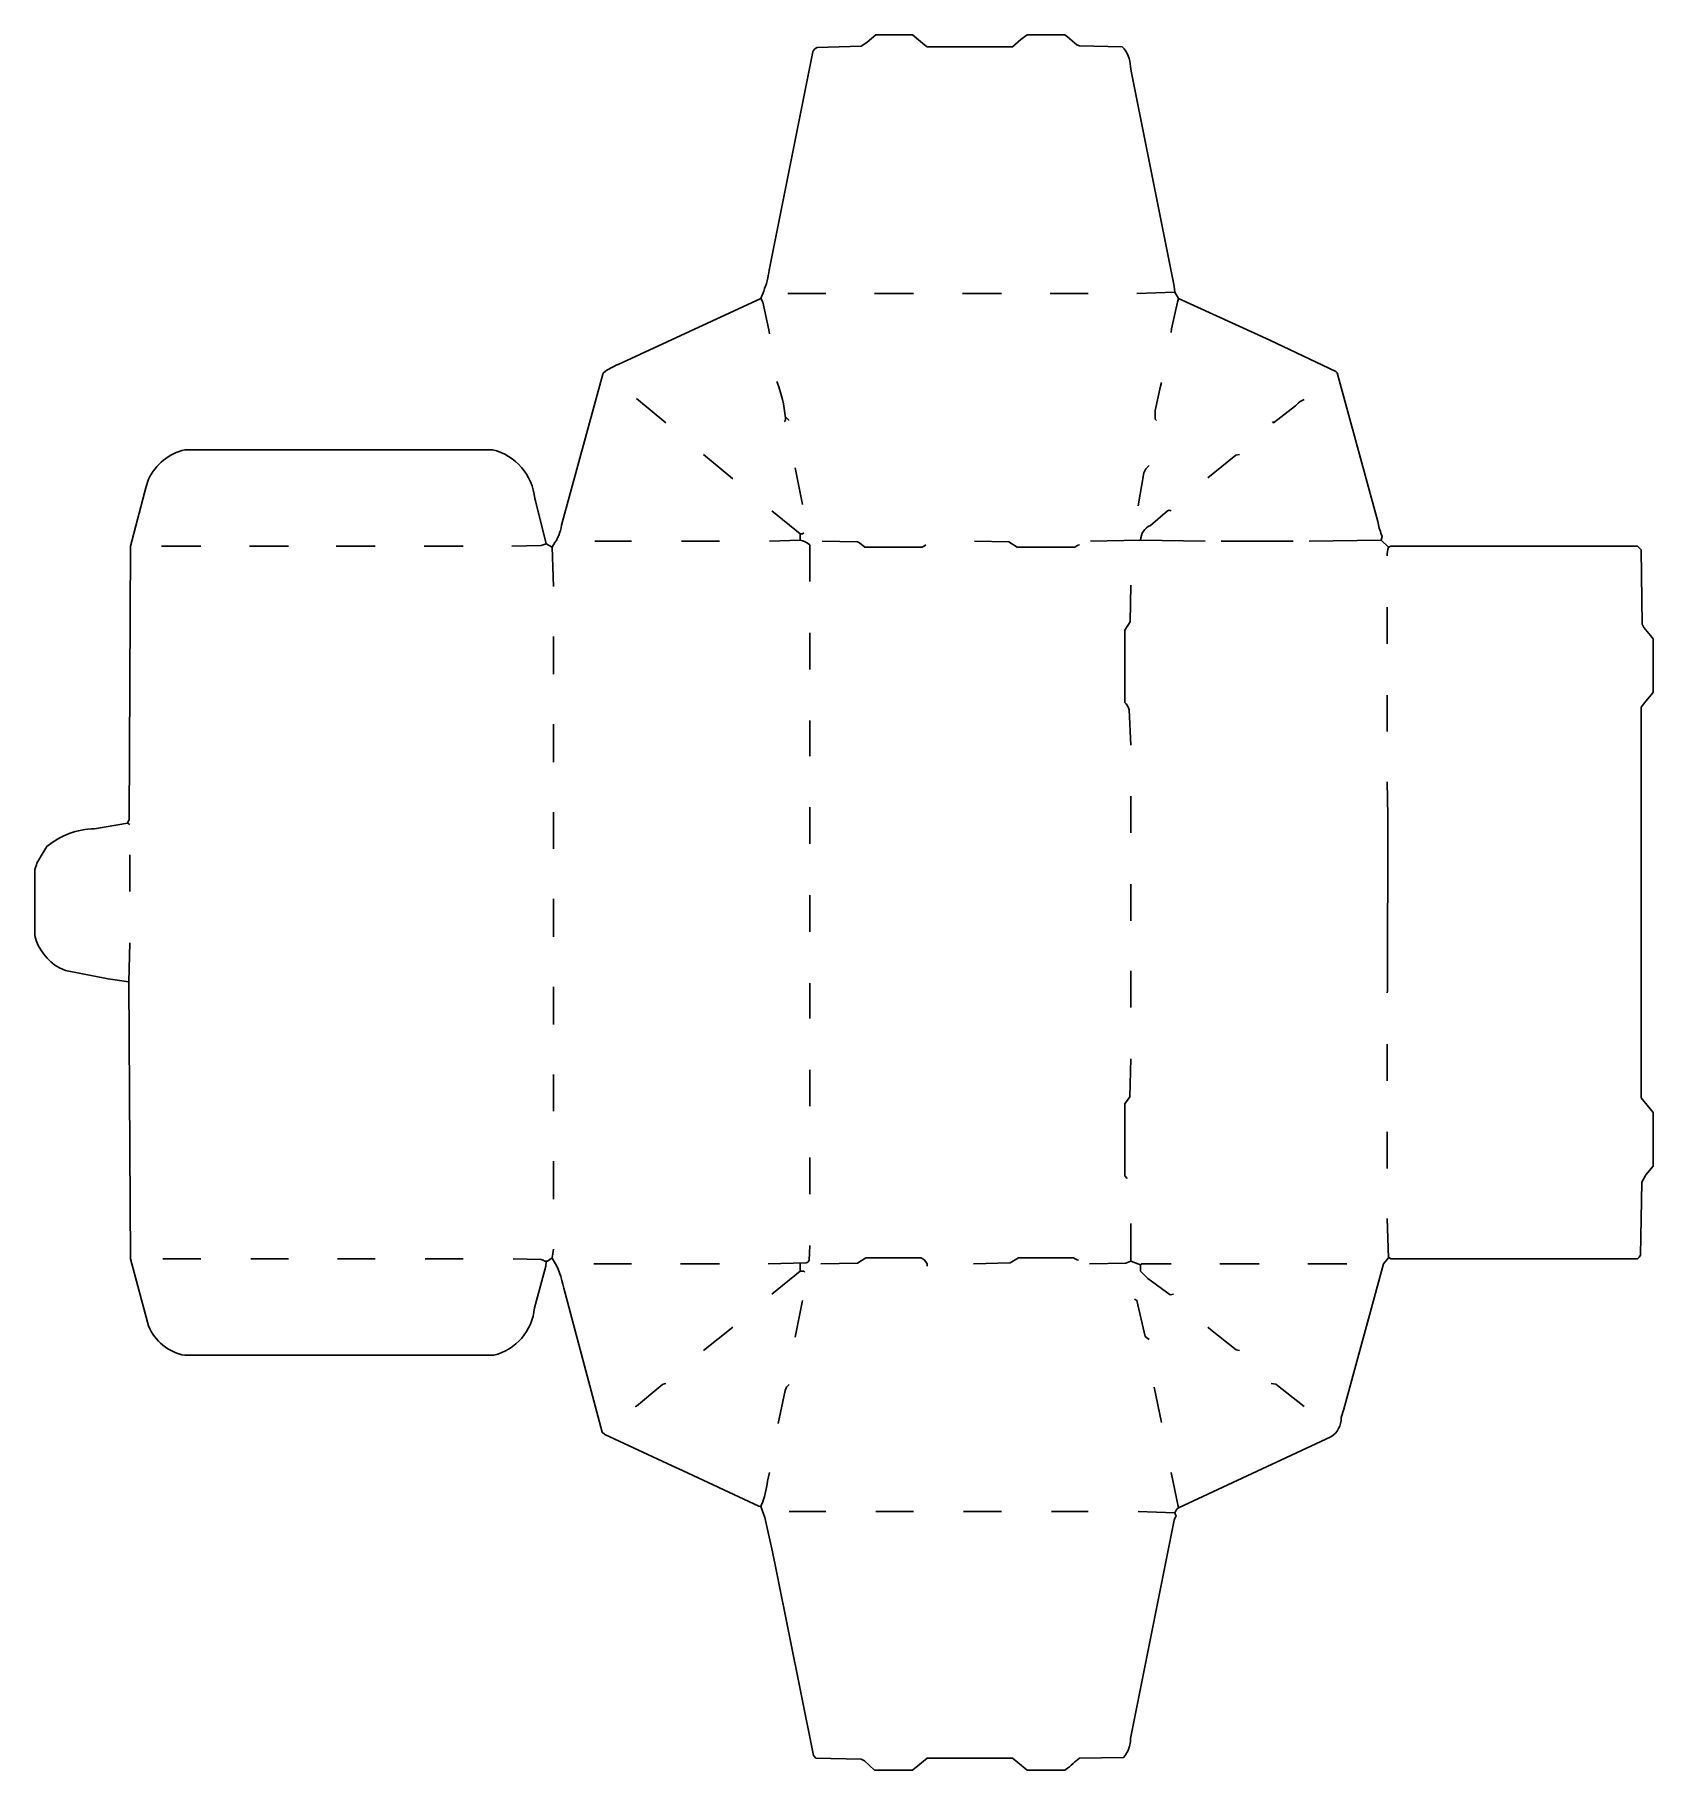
# Model space of a CAD drawing. Extents: x 156 to 1482, y 110 to 1532.
import ezdxf

# ---------------------------------------------------------------- set-up
doc = ezdxf.new("R2010")
doc.units = 0
doc.layers.get('0').update_dxf_attribs({"linetype": 'CONTINUOUS'})

msp = doc.modelspace()

# ---------------------------------------------------------------- linework, layer by layer
at = {"color": 7, "linetype": 'CONTINUOUS'}
for points in [[(580, 1112), (581, 1114, 0.115253), (587.647059, 1130.088235), (621.3, 1253.9), (622, 1255, -0.087201), (634.1, 1261.8), (751, 1316), (753.2, 1321.9, 0.065387), (757.615385, 1339.076923), (793.384615, 1517.923077, -0.166533), (797.013139, 1521.513869), (832.986861, 1522.486131), (837, 1525), (838, 1526), (845, 1532), (875, 1532), (884.846154, 1523.769231), (887, 1522), (957, 1522), (964, 1528), (969, 1532), (1000, 1532), (1002.153846, 1530.230769), (1009.846154, 1523.769231), (1012.050983, 1522.94319), (1047, 1522, -0.200002), (1053.615385, 1505.923077), (1054.384615, 1502.076923), (1089.594595, 1325.932432), (1090, 1321), (1093, 1316), (1092.2, 1312.9), (1087.352941, 1290.911765), (1087, 1288)], [(1259, 1118), (1260, 1121, -0.066659), (1256.647059, 1131.911765), (1256.3, 1133.1), (1223, 1255), (1222, 1256), (1167.9, 1281.8), (1093, 1316)], [(234, 885), (232, 886), (233.502232, 889.002212), (234.497768, 1112.997788), (247.352941, 1161.911765), (249.3, 1167.9, -0.224456), (279, 1192), (531, 1192, -0.318019), (565.7, 1151.9), (566.3, 1150.1), (575, 1115), (580, 1112), (581, 1080)], [(926, 1117), (953.983373, 1116.517815), (961, 1112), (1008, 1112, -0.120666), (1012, 1114)], [(1060, 322), (1090, 321, -0.150174), (1093, 325), (1217.9, 383.2, 0.26991), (1226.352941, 398.911765), (1228.352941, 405.911765), (1261, 525), (1265, 530), (1265.9, 529.8), (1267, 529), (1469, 529, 0.087017), (1471.508329, 532.00806), (1472.491671, 591.99194), (1475.3, 596.9), (1476, 598), (1482, 605), (1482, 649), (1472, 661), (1472, 981), (1475, 985), (1476, 986), (1482, 993), (1482, 1037), (1479.752941, 1039.788235), (1474.247059, 1046.211765), (1472.967279, 1049.030707), (1472, 1110), (1469, 1113), (1267, 1113), (1265, 1112), (1259, 1118), (1200, 1117)], [(1054, 950), (1052.652469, 978.873669, 0.130525), (1049, 985), (1049, 1044), (1053.516632, 1051.015593), (1054, 1081)], [(233, 756), (216.067568, 758.405405), (181.1, 765.3), (176.2, 767.4, -0.204885), (156, 794), (156, 848), (157.352941, 851.911765), (157.8, 853.1), (163, 862), (166, 867, -0.166764), (204.932432, 881.405405), (232, 886)], [(234, 788), (233, 756), (234.497768, 529.002212), (248.3, 477.1), (249.3, 474.1, 0.257729), (279, 450), (532, 450, 0.323307), (565.352941, 488.911765), (574.615385, 523.076923), (575, 527)], [(751, 326), (749.1, 326.3), (683.1, 357.2), (681.9, 357.7), (623, 385), (621, 387), (589.352941, 505.088235, 0.098079), (580.230769, 529.153846), (580, 530), (581, 537)], [(800, 525), (829.984407, 525.483368), (837, 530), (882, 530, -0.183481), (887, 525)], [(925, 525), (955.1, 525.7), (962, 530), (1007, 530, 0.120666), (1011, 528)], [(758, 354), (756.384615, 346.923077, -0.063571), (751.2, 326.9), (751, 326), (754.2, 317.1), (760.384615, 289.076923), (763.615385, 272.923077), (794, 122), (796, 120), (832.951475, 119.05377), (835.77931, 117.751724), (844, 110), (875, 110), (877.1, 111.8), (877.9, 112.2), (887, 120), (957, 120), (959.788235, 117.752941), (969, 110), (1000, 110), (1002.1, 111.8, 0.071874), (1008, 117), (1009.1, 117.8), (1012, 120), (1047.986861, 120.486131, 0.192916), (1053.615385, 136.076923), (1089.384615, 314.923077, -0.114687), (1091, 318), (1090, 321)]]:
    msp.add_lwpolyline(points, format="xyb", dxfattribs=at)
at = {"color": 169, "linetype": 'CONTINUOUS'}
for points in [[(758, 1287), (757.384615, 1290.076923), (752.482759, 1312.793103), (751, 1316)], [(773, 1320), (804, 1320)], [(844, 1320), (876, 1320)], [(916, 1320), (948, 1320)], [(988, 1320), (1019, 1320)], [(1059, 1320), (1090, 1321)], [(1075, 1216), (1074, 1217), (1074, 1224), (1078.384615, 1243.923077), (1079, 1247)], [(673, 1214), (649, 1234)], [(774, 1216), (772, 1218), (771, 1218)], [(728, 1168), (704, 1188)], [(1117, 1169), (1140.088235, 1187.647059), (1143, 1188)], [(785, 1147), (779, 1177)], [(783, 1118), (783, 1123), (760, 1142)], [(783, 1123), (785, 1123), (786, 1124)], [(260, 1113), (292, 1113)], [(332, 1113), (364, 1113)], [(403, 1113), (435, 1113)], [(475, 1113), (507, 1113)], [(547, 1113), (570.980831, 1113.479233), (575, 1115)], [(615, 1117), (645, 1117)], [(686, 1117), (717, 1117)], [(1021, 1117), (1062, 1118), (1115, 1117)], [(1128, 1117), (1187, 1117)], [(1264, 1033), (1264, 1063)], [(581, 1008), (581, 1039)], [(791, 1012), (791, 1042)], [(1264, 961), (1264, 991)], [(581, 936), (581, 967)], [(791, 941), (791, 970)], [(791, 869), (791, 899)], [(1054, 878), (1054, 908)], [(581, 865), (581, 895)], [(234, 830), (234, 860)], [(791, 797), (791, 827)], [(1054, 806), (1054, 836)], [(581, 793), (581, 824)], [(791, 726), (791, 755)], [(1054, 735), (1054, 765)], [(581, 721), (581, 752)], [(1264, 675), (1264, 705)], [(791, 654), (791, 684)], [(581, 650), (581, 680)], [(1264, 603), (1264, 633)], [(791, 582), (791, 612)], [(581, 578), (581, 609)], [(1054, 558), (1054, 527), (1062, 524), (1063, 525), (1087, 525)], [(1265, 530), (1264, 562)], [(261, 529), (292, 529)], [(333, 529), (364, 529)], [(404, 529), (435, 529)], [(476, 529), (507, 529)], [(1020, 525), (1049.984407, 525.483368), (1054, 527)], [(614, 525), (645, 525)], [(685, 525), (717, 525)], [(760, 500), (783, 519), (783, 525)], [(787, 518), (786, 519), (783, 519)], [(1089, 500), (1086.088235, 499.647059), (1068, 513), (1062, 519), (1062, 524)], [(1127, 525), (1159, 525)], [(1199, 525), (1231, 525)], [(779, 465), (785, 495)], [(1069, 463), (1065.8, 465.4), (1059, 495), (1057, 496)], [(704, 454), (728, 473)], [(1143, 454), (1140.3, 454.6), (1119.153846, 471.230769), (1117, 473)], [(1196, 408), (1172.689655, 426.275862), (1169, 427)], [(1079, 395), (1073, 424)], [(1093, 325), (1087, 354)], [(774, 322), (804, 322)], [(845, 322), (876, 322)], [(917, 322), (948, 322)], [(989, 322), (1019, 322)]]:
    msp.add_lwpolyline(points, dxfattribs=at)
for points in [[(770, 1215), (771, 1216), (771, 1218, 0.066492), (764, 1248)], [(1170, 1215), (1171, 1214), (1189, 1228), (1190, 1229, -0.149737), (1196, 1233)], [(1060, 1146), (1064.615385, 1173.076923, -0.158022), (1069, 1179)], [(1062, 1118, -0.277632), (1070, 1130), (1084.1, 1141.8, -0.324268), (1087, 1142)], [(791, 1084), (791, 1114, 0.133918), (783, 1118), (758, 1117)], [(1264, 1105, -0.070182), (1265, 1112)], [(548, 529), (570.980069, 528.521664, -0.140245), (574, 527), (576, 527), (580, 530)], [(757, 525), (788.1, 525.8, 0.211736), (790.541176, 528.035294), (791, 540)], [(648, 408), (648.9, 408.2), (669, 425, -0.120666), (673, 427)], [(765, 394), (770.7, 421.1, -0.164006), (774, 426)]]:
    msp.add_lwpolyline(points, format="xyb", dxfattribs=at)
at = {"color": 7, "linetype": 'CONTINUOUS'}
for points in [[(801, 1117), (829.983907, 1116.517203), (831.804878, 1115.756098), (836, 1112), (883, 1112), (884.9, 1113.2), (886, 1114)], [(1264, 747), (1264.3, 748.9), (1264.482185, 892.016627), (1264, 920)], [(1051, 595), (1049, 597), (1049, 656), (1053.2, 661.9), (1054, 693)]]:
    msp.add_lwpolyline(points, dxfattribs=at)
at = {"color": 253, "linetype": 'CONTINUOUS'}
msp.add_lwpolyline([(887, 523), (887, 525)], dxfattribs=at)

doc.saveas('drawing.dxf')
